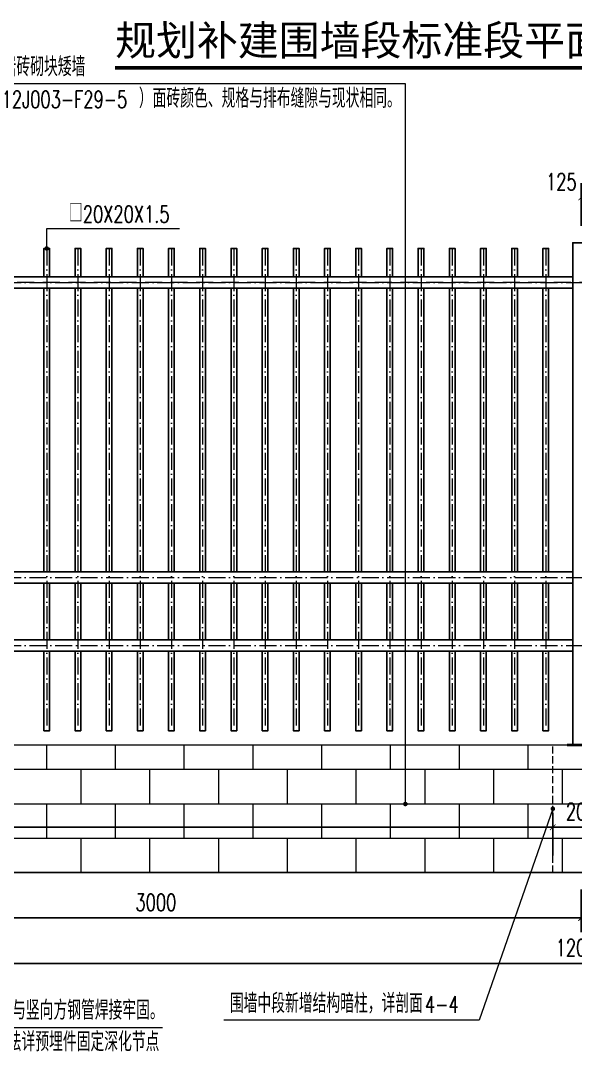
# Model space of a CAD drawing. Header units: millimetres. Extents: x 0 to 16820, y -11520 to 11880.
# Drawn here: x 6123 to 8079, y 4489 to 8122 of the extents above; entities that cross this region are included whole.
import ezdxf

# ---------------------------------------------------------------- set-up
doc = ezdxf.new("R2010")
doc.units = ezdxf.units.MM
doc.header["$LTSCALE"] = 1000
for name, pattern in [('ACAD_ISO10W100', [18, 12, -3, 0, -3]), ('CENTER', [2, 1.25, -0.25, 0.25, -0.25]), ('DASH', [0.35, 0.25, -0.1])]:
    doc.linetypes.add(name, pattern=pattern)
for name, color, linetype, lineweight in [('0-LA-填充', 8, 'Continuous', 9), ('0-LA-轮廓线', 7, 'Continuous', 20), ('0-LA-轴线', 1, 'CENTER', 9), ('DIM_LEAD', 3, 'Continuous', 13), ('wall', 9, 'Continuous', 9)]:
    doc.layers.add(name, color=color, linetype=linetype, lineweight=lineweight)
doc.layers.add('DIM_SYMB', color=3, linetype='Continuous')
doc.layers.add('PUB_DIM', color=3, linetype='Continuous')
doc.styles.add('_TCH_DIM', font='SIMPLEX', dxfattribs={"bigfont": 'GBCBIG'})
doc.styles.add('_TCH_DIM_T3', font='SIMPLEX', dxfattribs={"width": 0.705882, "bigfont": 'GBCBIG'})
doc.styles.add('_TCH_LABEL', font='COMPLEX', dxfattribs={"bigfont": 'GBCBIG'})
doc.styles.get("Standard").update_dxf_attribs({"font": ''})
doc.styles.get('Standard').set_extended_font_data('SimSun')
doc.dimstyles.new('_TCH_ARCH&&20', dxfattribs={"dimtxt": 59.5, "dimasz": 20, "dimexe": 50, "dimexo": 60, "dimgap": 25.25, "dimtad": 1, "dimdec": 0, "dimzin": 0, "dimdsep": 46, "dimtxsty": '_TCH_DIM_T3', "dimblk": 'ARCHTICK', "dimcen": 0.09, "dimclrt": 7, "dimazin": 2, "dimtfac": 1, "dimtdec": 0, "dimtix": 1, "dimtmove": 2, "dimatfit": 3, "dimfxl": 20, "dimtolj": 1, "dimtzin": 0, "dimarcsym": 0})

# ---------------------------------------------------------------- blocks, each defined once
blk = doc.blocks.new('_ArchTick')
at = {"color": 0, "linetype": 'ByBlock', "const_width": 0.15}
blk.add_lwpolyline([(-0.5, -0.5), (0.5, 0.5)], dxfattribs=at)
blk = doc.blocks.new('*D352')
at = {"layer": 'Defpoints', "color": 0, "transparency": 16777216}
for p in [(8000, 5279.3), (2100, 5119.3), (8000, 5119.3)]:
    blk.add_point(p, dxfattribs=at)
at = {"layer": 'PUB_DIM', "color": 0, "lineweight": -2, "transparency": 16777216}
for p, q in [((2100, 5179.3), (2100, 5329.3)), ((8000, 5179.3), (8000, 5329.3)), ((2100, 5279.3), (8000, 5279.3))]:
    blk.add_line(p, q, dxfattribs=at)
at = {"layer": 'PUB_DIM', "color": 0, "lineweight": -2, "transparency": 16777216, "xscale": 20, "yscale": 20, "zscale": 20, "rotation": 180}
blk.add_blockref('_ArchTick', (2100, 5279.3), dxfattribs=at)
at = {"layer": 'PUB_DIM', "color": 0, "lineweight": -2, "transparency": 16777216, "xscale": 20, "yscale": 20, "zscale": 20}
blk.add_blockref('_ArchTick', (8000, 5279.3), dxfattribs=at)
at = {"layer": 'PUB_DIM', "color": 7, "transparency": 16777216, "insert": (5050, 5334.3), "char_height": 59.5, "attachment_point": 5, "style": '_TCH_DIM_T3'}
blk.add_mtext('\\A1;5900', dxfattribs=at)
blk = doc.blocks.new('*D353')
at = {"layer": 'Defpoints', "color": 0, "transparency": 16777216}
for p in [(8200, 5279.3), (8000, 5119.3), (8200, 5119.3)]:
    blk.add_point(p, dxfattribs=at)
at = {"layer": 'PUB_DIM', "color": 0, "lineweight": -2, "transparency": 16777216}
for p, q in [((8000, 5179.3), (8000, 5329.3)), ((8200, 5179.3), (8200, 5329.3)), ((8000, 5279.3), (8200, 5279.3))]:
    blk.add_line(p, q, dxfattribs=at)
at = {"layer": 'PUB_DIM', "color": 0, "lineweight": -2, "transparency": 16777216, "xscale": 20, "yscale": 20, "zscale": 20, "rotation": 180}
blk.add_blockref('_ArchTick', (8000, 5279.3), dxfattribs=at)
at = {"layer": 'PUB_DIM', "color": 0, "lineweight": -2, "transparency": 16777216, "xscale": 20, "yscale": 20, "zscale": 20}
blk.add_blockref('_ArchTick', (8200, 5279.3), dxfattribs=at)
at = {"layer": 'PUB_DIM', "color": 7, "transparency": 16777216, "insert": (8100, 5334.3), "char_height": 59.5, "attachment_point": 5, "style": '_TCH_DIM_T3'}
blk.add_mtext('\\A1;200', dxfattribs=at)
blk = doc.blocks.new('*D406')
at = {"layer": 'Defpoints', "color": 0, "transparency": 16777216}
for p in [(5100, 5119.3), (8100, 5119.3), (8100, 4959.3)]:
    blk.add_point(p, dxfattribs=at)
at = {"layer": 'PUB_DIM', "color": 0, "lineweight": -2, "transparency": 16777216}
for p, q in [((5100, 5059.3), (5100, 4909.3)), ((8100, 5059.3), (8100, 4909.3)), ((5100, 4959.3), (8100, 4959.3))]:
    blk.add_line(p, q, dxfattribs=at)
at = {"layer": 'PUB_DIM', "color": 0, "lineweight": -2, "transparency": 16777216, "xscale": 20, "yscale": 20, "zscale": 20, "rotation": 180}
blk.add_blockref('_ArchTick', (5100, 4959.3), dxfattribs=at)
at = {"layer": 'PUB_DIM', "color": 0, "lineweight": -2, "transparency": 16777216, "xscale": 20, "yscale": 20, "zscale": 20}
blk.add_blockref('_ArchTick', (8100, 4959.3), dxfattribs=at)
at = {"layer": 'PUB_DIM', "color": 7, "transparency": 16777216, "insert": (6600, 5014.3), "char_height": 59.5, "attachment_point": 5, "style": '_TCH_DIM_T3'}
blk.add_mtext('\\A1;3000', dxfattribs=at)
blk = doc.blocks.new('*D410')
at = {"layer": 'Defpoints', "color": 0, "transparency": 16777216}
for p in [(2100, 5119.3), (14100, 5119.3), (14100, 4799.3)]:
    blk.add_point(p, dxfattribs=at)
at = {"layer": 'PUB_DIM', "color": 0, "lineweight": -2, "transparency": 16777216}
for p, q in [((2100, 5059.3), (2100, 4749.3)), ((14100, 5059.3), (14100, 4749.3)), ((2100, 4799.3), (14100, 4799.3))]:
    blk.add_line(p, q, dxfattribs=at)
at = {"layer": 'PUB_DIM', "color": 0, "lineweight": -2, "transparency": 16777216, "xscale": 20, "yscale": 20, "zscale": 20, "rotation": 180}
blk.add_blockref('_ArchTick', (2100, 4799.3), dxfattribs=at)
at = {"layer": 'PUB_DIM', "color": 0, "lineweight": -2, "transparency": 16777216, "xscale": 20, "yscale": 20, "zscale": 20}
blk.add_blockref('_ArchTick', (14100, 4799.3), dxfattribs=at)
at = {"layer": 'PUB_DIM', "color": 7, "transparency": 16777216, "insert": (8100, 4854.3), "char_height": 59.5, "attachment_point": 5, "style": '_TCH_DIM_T3'}
blk.add_mtext('\\A1;12000', dxfattribs=at)
blk = doc.blocks.new('*D440')
at = {"layer": 'Defpoints', "color": 0, "transparency": 16777216}
for p in [(8225, 7499.3), (8100, 7339.3), (8225, 7339.3)]:
    blk.add_point(p, dxfattribs=at)
at = {"layer": 'PUB_DIM', "color": 0, "lineweight": -2, "transparency": 16777216}
for p, q in [((8100, 7399.3), (8100, 7549.3)), ((8225, 7399.3), (8225, 7549.3)), ((8100, 7499.3), (8225, 7499.3))]:
    blk.add_line(p, q, dxfattribs=at)
at = {"layer": 'PUB_DIM', "color": 0, "lineweight": -2, "transparency": 16777216, "xscale": 20, "yscale": 20, "zscale": 20, "rotation": 180}
blk.add_blockref('_ArchTick', (8100, 7499.3), dxfattribs=at)
at = {"layer": 'PUB_DIM', "color": 0, "lineweight": -2, "transparency": 16777216, "xscale": 20, "yscale": 20, "zscale": 20}
blk.add_blockref('_ArchTick', (8225, 7499.3), dxfattribs=at)
at = {"layer": 'PUB_DIM', "color": 7, "transparency": 16777216, "insert": (8030, 7554.3), "char_height": 59.5, "attachment_point": 5, "style": '_TCH_DIM_T3'}
blk.add_mtext('\\A1;125', dxfattribs=at)

msp = doc.modelspace()

# ---------------------------------------------------------------- hatches: boundary and pattern name
at = {"layer": '0-LA-填充'}
h = msp.add_hatch(dxfattribs=at)
h.set_pattern_fill('AR-B816', color=256, scale=100)
h.set_pattern_definition([(0, (14100.01, 5119.27), (0, 121.3104), []), (90, (14100.01, 5119.27), (-121.3104, 121.3104), [121.3104, -121.3104])])
h.paths.add_polyline_path([(2100.01115, 5569.2748), (14100.01115, 5569.2748), (14100.01115, 5119.2748), (2100.01115, 5119.2748)])

# ---------------------------------------------------------------- linework, layer by layer
for points in [[(6225.01115, 7219.2748), (6225.01115, 7319.2748), (6205.01115, 7319.2748), (6205.01115, 7219.2748)], [(6335.01115, 7219.2748), (6335.01115, 7319.2748), (6315.01115, 7319.2748), (6315.01115, 7219.2748)], [(6445.01115, 7219.2748), (6445.01115, 7319.2748), (6425.01115, 7319.2748), (6425.01115, 7219.2748)], [(6555.01115, 7219.2748), (6555.01115, 7319.2748), (6535.01115, 7319.2748), (6535.01115, 7219.2748)], [(6665.01115, 7219.2748), (6665.01115, 7319.2748), (6645.01115, 7319.2748), (6645.01115, 7219.2748)], [(6775.01115, 7219.2748), (6775.01115, 7319.2748), (6755.01115, 7319.2748), (6755.01115, 7219.2748)], [(6885.01115, 7219.2748), (6885.01115, 7319.2748), (6865.01115, 7319.2748), (6865.01115, 7219.2748)], [(6995.01115, 7219.2748), (6995.01115, 7319.2748), (6975.01115, 7319.2748), (6975.01115, 7219.2748)], [(7105.01115, 7219.2748), (7105.01115, 7319.2748), (7085.01115, 7319.2748), (7085.01115, 7219.2748)], [(7215.01115, 7219.2748), (7215.01115, 7319.2748), (7195.01115, 7319.2748), (7195.01115, 7219.2748)], [(7325.01115, 7219.2748), (7325.01115, 7319.2748), (7305.01115, 7319.2748), (7305.01115, 7219.2748)], [(7435.01115, 7219.2748), (7435.01115, 7319.2748), (7415.01115, 7319.2748), (7415.01115, 7219.2748)], [(7545.01115, 7219.2748), (7545.01115, 7319.2748), (7525.01115, 7319.2748), (7525.01115, 7219.2748)], [(7655.01115, 7219.2748), (7655.01115, 7319.2748), (7635.01115, 7319.2748), (7635.01115, 7219.2748)], [(7765.01115, 7219.2748), (7765.01115, 7319.2748), (7745.01115, 7319.2748), (7745.01115, 7219.2748)], [(7875.01115, 7219.2748), (7875.01115, 7319.2748), (7855.01115, 7319.2748), (7855.01115, 7219.2748)], [(7985.01115, 7219.2748), (7985.01115, 7319.2748), (7965.01115, 7319.2748), (7965.01115, 7219.2748)], [(8070.01115, 5569.2748), (8070.01115, 7339.2748), (8130.01115, 7339.2748), (8130.01115, 5569.2748)], [(8070.01115, 7219.2748), (5130.01115, 7219.2748)], [(5130.01115, 7219.2748), (8070.01115, 7219.2748)], [(8070.01115, 7179.2748), (5130.01115, 7179.2748)], [(5130.01115, 7179.2748), (8070.01115, 7179.2748)], [(6205.01115, 7179.2748), (6205.01115, 6179.2748)], [(6225.01115, 6179.2748), (6225.01115, 7179.2748)], [(6315.01115, 7179.2748), (6315.01115, 6179.2748)], [(6335.01115, 6179.2748), (6335.01115, 7179.2748)], [(6425.01115, 7179.2748), (6425.01115, 6179.2748)], [(6445.01115, 6179.2748), (6445.01115, 7179.2748)], [(6535.01115, 7179.2748), (6535.01115, 6179.2748)], [(6555.01115, 6179.2748), (6555.01115, 7179.2748)], [(6645.01115, 7179.2748), (6645.01115, 6179.2748)], [(6665.01115, 6179.2748), (6665.01115, 7179.2748)], [(6755.01115, 7179.2748), (6755.01115, 6179.2748)], [(6775.01115, 6179.2748), (6775.01115, 7179.2748)], [(6865.01115, 7179.2748), (6865.01115, 6179.2748)], [(6885.01115, 6179.2748), (6885.01115, 7179.2748)], [(6975.01115, 7179.2748), (6975.01115, 6179.2748)], [(6995.01115, 6179.2748), (6995.01115, 7179.2748)], [(7085.01115, 7179.2748), (7085.01115, 6179.2748)], [(7105.01115, 6179.2748), (7105.01115, 7179.2748)], [(7195.01115, 7179.2748), (7195.01115, 6179.2748)], [(7215.01115, 6179.2748), (7215.01115, 7179.2748)], [(7305.01115, 7179.2748), (7305.01115, 6179.2748)], [(7325.01115, 6179.2748), (7325.01115, 7179.2748)], [(7415.01115, 7179.2748), (7415.01115, 6179.2748)], [(7435.01115, 6179.2748), (7435.01115, 7179.2748)], [(7525.01115, 7179.2748), (7525.01115, 6179.2748)], [(7545.01115, 6179.2748), (7545.01115, 7179.2748)], [(7635.01115, 7179.2748), (7635.01115, 6179.2748)], [(7655.01115, 6179.2748), (7655.01115, 7179.2748)], [(7745.01115, 7179.2748), (7745.01115, 6179.2748)], [(7765.01115, 6179.2748), (7765.01115, 7179.2748)], [(7855.01115, 7179.2748), (7855.01115, 6179.2748)], [(7875.01115, 6179.2748), (7875.01115, 7179.2748)], [(7965.01115, 7179.2748), (7965.01115, 6179.2748)], [(7985.01115, 6179.2748), (7985.01115, 7179.2748)], [(5130.01115, 6179.2748), (8070.01115, 6179.2748)], [(5130.01115, 6139.2748), (8070.01115, 6139.2748)], [(6205.01115, 6139.2748), (6205.01115, 5939.2748)], [(6225.01115, 5939.2748), (6225.01115, 6139.2748)], [(6315.01115, 6139.2748), (6315.01115, 5939.2748)], [(6335.01115, 5939.2748), (6335.01115, 6139.2748)], [(6425.01115, 6139.2748), (6425.01115, 5939.2748)], [(6445.01115, 5939.2748), (6445.01115, 6139.2748)], [(6535.01115, 6139.2748), (6535.01115, 5939.2748)], [(6555.01115, 5939.2748), (6555.01115, 6139.2748)], [(6645.01115, 6139.2748), (6645.01115, 5939.2748)], [(6665.01115, 5939.2748), (6665.01115, 6139.2748)], [(6755.01115, 6139.2748), (6755.01115, 5939.2748)], [(6775.01115, 5939.2748), (6775.01115, 6139.2748)], [(6865.01115, 6139.2748), (6865.01115, 5939.2748)], [(6885.01115, 5939.2748), (6885.01115, 6139.2748)], [(6975.01115, 6139.2748), (6975.01115, 5939.2748)], [(6995.01115, 5939.2748), (6995.01115, 6139.2748)], [(7085.01115, 6139.2748), (7085.01115, 5939.2748)], [(7105.01115, 5939.2748), (7105.01115, 6139.2748)], [(7195.01115, 6139.2748), (7195.01115, 5939.2748)], [(7215.01115, 5939.2748), (7215.01115, 6139.2748)], [(7305.01115, 6139.2748), (7305.01115, 5939.2748)], [(7325.01115, 5939.2748), (7325.01115, 6139.2748)], [(7415.01115, 6139.2748), (7415.01115, 5939.2748)], [(7435.01115, 5939.2748), (7435.01115, 6139.2748)], [(7525.01115, 6139.2748), (7525.01115, 5939.2748)], [(7545.01115, 5939.2748), (7545.01115, 6139.2748)], [(7635.01115, 6139.2748), (7635.01115, 5939.2748)], [(7655.01115, 5939.2748), (7655.01115, 6139.2748)], [(7745.01115, 6139.2748), (7745.01115, 5939.2748)], [(7765.01115, 5939.2748), (7765.01115, 6139.2748)], [(7855.01115, 6139.2748), (7855.01115, 5939.2748)], [(7875.01115, 5939.2748), (7875.01115, 6139.2748)], [(7965.01115, 6139.2748), (7965.01115, 5939.2748)], [(7985.01115, 5939.2748), (7985.01115, 6139.2748)], [(5130.01115, 5939.2748), (8070.01115, 5939.2748)], [(5130.01115, 5899.2748), (8070.01115, 5899.2748)], [(6205.01115, 5899.2748), (6205.01115, 5619.2748), (6225.01115, 5619.2748), (6225.01115, 5899.2748)], [(6315.01115, 5899.2748), (6315.01115, 5619.2748), (6335.01115, 5619.2748), (6335.01115, 5899.2748)], [(6425.01115, 5899.2748), (6425.01115, 5619.2748), (6445.01115, 5619.2748), (6445.01115, 5899.2748)], [(6535.01115, 5899.2748), (6535.01115, 5619.2748), (6555.01115, 5619.2748), (6555.01115, 5899.2748)], [(6645.01115, 5899.2748), (6645.01115, 5619.2748), (6665.01115, 5619.2748), (6665.01115, 5899.2748)], [(6755.01115, 5899.2748), (6755.01115, 5619.2748), (6775.01115, 5619.2748), (6775.01115, 5899.2748)], [(6865.01115, 5899.2748), (6865.01115, 5619.2748), (6885.01115, 5619.2748), (6885.01115, 5899.2748)], [(6975.01115, 5899.2748), (6975.01115, 5619.2748), (6995.01115, 5619.2748), (6995.01115, 5899.2748)], [(7085.01115, 5899.2748), (7085.01115, 5619.2748), (7105.01115, 5619.2748), (7105.01115, 5899.2748)], [(7195.01115, 5899.2748), (7195.01115, 5619.2748), (7215.01115, 5619.2748), (7215.01115, 5899.2748)], [(7305.01115, 5899.2748), (7305.01115, 5619.2748), (7325.01115, 5619.2748), (7325.01115, 5899.2748)], [(7415.01115, 5899.2748), (7415.01115, 5619.2748), (7435.01115, 5619.2748), (7435.01115, 5899.2748)], [(7525.01115, 5899.2748), (7525.01115, 5619.2748), (7545.01115, 5619.2748), (7545.01115, 5899.2748)], [(7635.01115, 5899.2748), (7635.01115, 5619.2748), (7655.01115, 5619.2748), (7655.01115, 5899.2748)], [(7745.01115, 5899.2748), (7745.01115, 5619.2748), (7765.01115, 5619.2748), (7765.01115, 5899.2748)], [(7855.01115, 5899.2748), (7855.01115, 5619.2748), (7875.01115, 5619.2748), (7875.01115, 5899.2748)], [(7965.01115, 5899.2748), (7965.01115, 5619.2748), (7985.01115, 5619.2748), (7985.01115, 5899.2748)]]:
    msp.add_lwpolyline(points)
at = {"const_width": 10}
msp.add_lwpolyline([(8050.01115, 5569.2748), (8150.01115, 5569.2748)], dxfattribs=at)
at = {"layer": '0-LA-轮廓线'}
msp.add_lwpolyline([(2100.01115, 5569.2748), (14100.01115, 5569.2748), (14100.01115, 5119.2748), (2100.01115, 5119.2748)], close=True, dxfattribs=at)
at = {"layer": '0-LA-轴线', "linetype": 'ACAD_ISO10W100', "ltscale": 0.005}
for points in [[(6215.01115, 7319.2748), (6215.01115, 5619.2748)], [(6325.01115, 7319.2748), (6325.01115, 5619.2748)], [(6435.01115, 7319.2748), (6435.01115, 5619.2748)], [(6545.01115, 7319.2748), (6545.01115, 5619.2748)], [(6655.01115, 7319.2748), (6655.01115, 5619.2748)], [(6765.01115, 7319.2748), (6765.01115, 5619.2748)], [(6875.01115, 7319.2748), (6875.01115, 5619.2748)], [(6985.01115, 7319.2748), (6985.01115, 5619.2748)], [(7095.01115, 7319.2748), (7095.01115, 5619.2748)], [(7205.01115, 7319.2748), (7205.01115, 5619.2748)], [(7315.01115, 7319.2748), (7315.01115, 5619.2748)], [(7425.01115, 7319.2748), (7425.01115, 5619.2748)], [(7535.01115, 7319.2748), (7535.01115, 5619.2748)], [(7645.01115, 7319.2748), (7645.01115, 5619.2748)], [(7755.01115, 7319.2748), (7755.01115, 5619.2748)], [(7865.01115, 7319.2748), (7865.01115, 5619.2748)], [(7975.01115, 7319.2748), (7975.01115, 5619.2748)], [(14100.01115, 7199.2748), (1020.01115, 7199.2748)], [(2100.01115, 7199.2748), (15075.01115, 7199.2748)], [(2100.01115, 6159.2748), (14100.01115, 6159.2748)], [(2100.01115, 5919.2748), (14100.01115, 5919.2748)]]:
    msp.add_lwpolyline(points, dxfattribs=at)
at = {"layer": 'DIM_LEAD'}
for p, q in [((7480.01115, 7899.9969), (5248.82236, 7899.9969)), ((7480.01115, 5361.05713), (7480.01115, 7899.9969)), ((6215.01115, 7319.2748), (6215.01115, 7389.2748)), ((6215.01115, 7389.2748), (6683.40304, 7389.2748)), ((8000.01115, 5344.2748), (7740.01115, 4599.2748)), ((7740.01115, 4599.2748), (6840.01115, 4599.2748)), ((5100.01115, 4573.60456), (6623.78842, 4573.60456))]:
    msp.add_line(p, q, dxfattribs=at)
at = {"layer": 'DIM_LEAD', "const_width": 8}
for points in [[(6215.01115, 7315.2748, 1), (6215.01115, 7323.2748, 1)], [(7480.01115, 5357.05713, 1), (7480.01115, 5365.05713, 1)], [(8001.32916, 5348.05142, 1), (7998.69313, 5340.49818, 1)]]:
    msp.add_lwpolyline(points, format="xyb", close=True, dxfattribs=at)
at = {"layer": 'DIM_SYMB', "const_width": 14}
msp.add_lwpolyline([(6456.36558, 7956.04753), (9489.34448, 7956.04753)], dxfattribs=at)
at = {"layer": 'wall', "linetype": 'DASH', "ltscale": 0.1}
msp.add_lwpolyline([(8000.01115, 5119.2748), (8000.01115, 5569.2748), (8200.01115, 5569.2748), (8200.01115, 5119.2748)], close=True, dxfattribs=at)

# ---------------------------------------------------------------- texts
at = {"layer": 'DIM_LEAD', "color": 7}
for s, height, style, p in [('烧结实心页岩砖砌块矮墙', 67.5177305, '_TCH_DIM', (5816.71598, 7926.20967)), ('）面砖颜色、规格与排布缝隙与现状相同。', 67.5177305, '_TCH_DIM', (6540.20534, 7814.95435)), ('□', 67.51773, '_TCH_LABEL', (6293.25411, 7410.2748)), ('围墙中段新增结构暗柱，详剖面', 67.5177305, '_TCH_DIM', (6861.01115, 4624.74289)), ('耐候钢板，与竖向方钢管焊接牢固。', 67.5177305, '_TCH_DIM', (5849.91608, 4600.56201)), ('固定做法详预埋件固定深化节点', 67.5177305, '_TCH_DIM', (5931.83097, 4489.30669))]:
    msp.add_text(s, height=height, dxfattribs=dict(at, style=style)).set_placement(p)
at = {"layer": 'DIM_LEAD', "color": 7, "width": 0.705882}
for s, style, p in [('12J003-F29-5', '_TCH_DIM', (6056.20534, 7814.95435)), ('20X20X1.5', '_TCH_LABEL', (6342.40304, 7410.2748)), ('4-4', '_TCH_DIM', (7549.09625, 4624.74289))]:
    msp.add_text(s, height=59.5, dxfattribs=dict(at, style=style)).set_placement(p)
at = {"layer": 'DIM_SYMB', "color": 7}
msp.add_text('规划补建围墙段标准段平面尺寸、标注示意图', height=105.7383966, dxfattribs=at).set_placement((6456.36558, 7999.9969))

# ---------------------------------------------------------------- dimensions: what is measured, and where the dimension line sits
at = {"layer": 'PUB_DIM'}
dim = msp.add_linear_dim(base=(8225.01115, 7499.2748), p1=(8100.01115, 7339.2748), p2=(8225.01115, 7339.2748), angle=360, dimstyle='_TCH_ARCH&&20', dxfattribs=at)
dim.commit()
dim.dimension.update_dxf_attribs({"geometry": '*D440', "text_midpoint": (8030.01115, 7554.2748), "dimtype": 129})
for p1, p2, distance, picture, middle in [((2100.01115, 5119.2748), (8000.01115, 5119.2748), 160, '*D352', (5050.01115, 5334.2748)), ((8000.01115, 5119.2748), (8200.01115, 5119.2748), 160, '*D353', (8100.01115, 5334.2748)), ((2100.01115, 5119.2748), (14100.01115, 5119.2748), -320, '*D410', (8100.01115, 4854.2748)), ((5100.01115, 5119.2748), (8100.01115, 5119.2748), -160, '*D406', (6600.01115, 5014.2748))]:
    dim = msp.add_aligned_dim(p1=p1, p2=p2, distance=distance, dimstyle='_TCH_ARCH&&20', dxfattribs=at)
    dim.commit()
    dim.dimension.update_dxf_attribs({"geometry": picture, "text_midpoint": middle})

doc.saveas('drawing.dxf')
